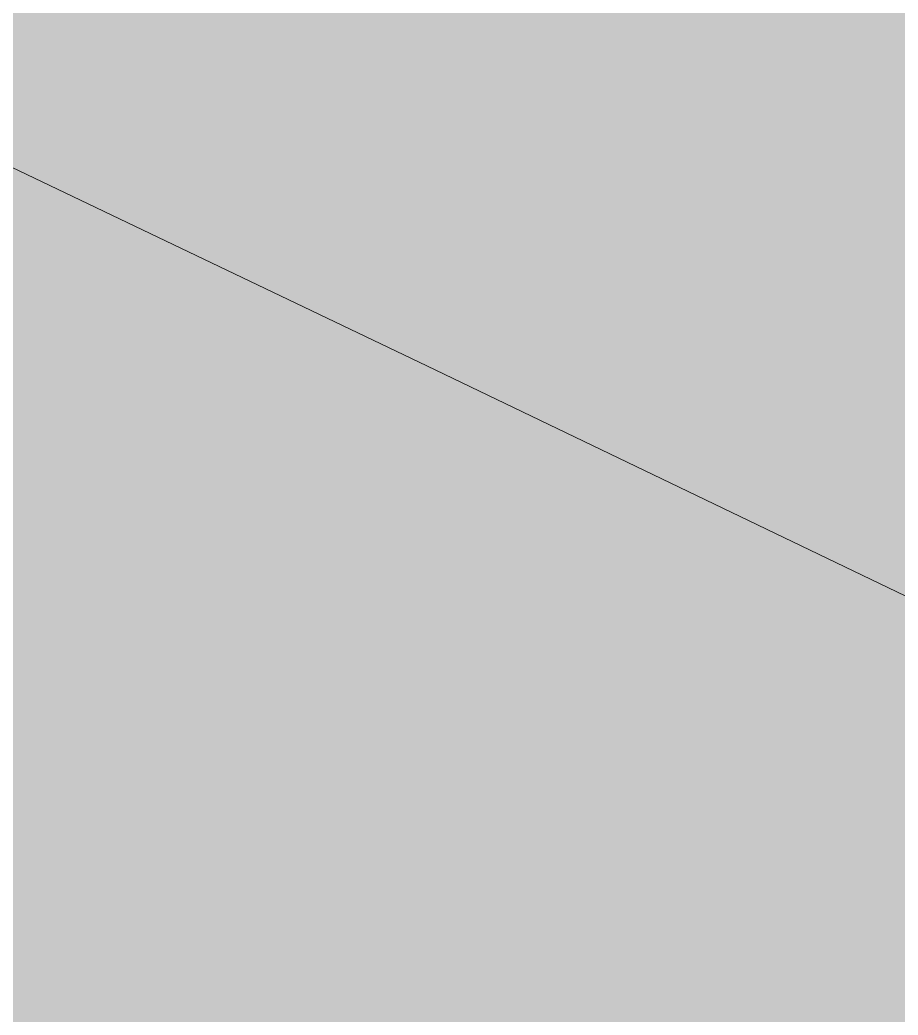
# Model space of a CAD drawing. Header units: metres. Extents: x -6 to 1255, y -2 to 532.
# Drawn here: x 1066.9 to 1071.41, y 359.82 to 364.94 of the extents above; entities that cross this region are included whole.
import ezdxf

# ---------------------------------------------------------------- set-up
doc = ezdxf.new("R2010")
doc.units = ezdxf.units.M
doc.header["$MEASUREMENT"] = 0
for name, color, linetype, lineweight, true_color in [('TPX_BUILDINGS', 7, 'CONTINUOUS', 0, 0x000000), ('TPX_BUILDINGS_HATCH', 7, 'CONTINUOUS', 0, 0xf0f0f0), ('TPX_CADASTRES', 7, 'CONTINUOUS', 0, 0x646464)]:
    doc.layers.add(name, color=color, linetype=linetype, lineweight=lineweight, true_color=true_color)

msp = doc.modelspace()

# ---------------------------------------------------------------- hatches: boundary and pattern name
at = {"layer": 'TPX_BUILDINGS_HATCH'}
for points in [[(1053.7997, 371.5933), (1053.3597, 370.6433), (1054.2697, 370.2033), (1054.4672, 370.1098), (1054.8397, 369.9333), (1058.1697, 368.3433), (1058.2662, 368.2973), (1059.0297, 369.9948), (1059.9997, 370.4248), (1062.4097, 369.2848), (1061.2797, 366.8533), (1068.9897, 363.1628), (1071.6297, 361.8928), (1073.0897, 361.1928), (1075.4397, 367.1528), (1074.0497, 367.7628), (1071.4397, 368.8928), (1063.7997, 372.2233), (1055.6297, 375.7833), (1053.9187, 371.8653), (1053.7997, 371.5933)], [(1052.3397, 368.3533), (1050.7597, 364.7733), (1051.6597, 364.3933), (1054.8397, 363.0333), (1055.7097, 365.0633), (1059.9897, 363.2333), (1059.1397, 361.1933), (1066.5797, 358.0128), (1066.7097, 357.9528), (1071.0797, 356.0828), (1073.0897, 361.1928), (1071.6297, 361.8928), (1068.9897, 363.1628), (1061.2797, 366.8533), (1058.2662, 368.2973), (1058.1697, 368.3433), (1054.8397, 369.9333), (1054.4672, 370.1098), (1054.2697, 370.2033), (1053.2997, 367.9233), (1052.3397, 368.3533)]]:
    msp.add_hatch(color=256, dxfattribs=at).paths.add_polyline_path(points)

# ---------------------------------------------------------------- linework, layer by layer
at = {"layer": 'TPX_BUILDINGS', "elevation": 0.0421}
for points in [[(1053.7997, 371.5933), (1053.3597, 370.6433), (1054.2697, 370.2033), (1054.4672, 370.1098), (1054.8397, 369.9333), (1058.1697, 368.3433), (1058.2662, 368.2973), (1059.0297, 369.9948), (1059.9997, 370.4248), (1062.4097, 369.2848), (1061.2797, 366.8533), (1068.9897, 363.1628), (1071.6297, 361.8928), (1073.0897, 361.1928), (1075.4397, 367.1528), (1074.0497, 367.7628), (1071.4397, 368.8928), (1063.7997, 372.2233), (1055.6297, 375.7833), (1053.9187, 371.8653)], [(1052.3397, 368.3533), (1050.7597, 364.7733), (1051.6597, 364.3933), (1054.8397, 363.0333), (1055.7097, 365.0633), (1059.9897, 363.2333), (1059.1397, 361.1933), (1066.5797, 358.0128), (1066.7097, 357.9528), (1071.0797, 356.0828), (1073.0897, 361.1928), (1071.6297, 361.8928), (1068.9897, 363.1628), (1061.2797, 366.8533), (1058.2662, 368.2973), (1058.1697, 368.3433), (1054.8397, 369.9333), (1054.4672, 370.1098), (1054.2697, 370.2033), (1053.2997, 367.9233)]]:
    msp.add_lwpolyline(points, close=True, dxfattribs=at)
at = {"layer": 'TPX_CADASTRES', "elevation": 0.0241}
for points in [[(1053.7997, 371.5936), (1053.3597, 370.6436), (1054.2697, 370.2036), (1054.8397, 369.9336), (1058.1697, 368.3436), (1061.2797, 366.8536), (1068.9897, 363.1631), (1071.6297, 361.8931), (1073.0897, 361.1931), (1075.4397, 367.1531), (1074.0497, 367.7631), (1071.4397, 368.8931), (1063.7997, 372.2236), (1055.6297, 375.7836)], [(1052.3397, 368.3536), (1050.7597, 364.7736), (1051.6597, 364.3936), (1054.8397, 363.0336), (1056.8997, 362.1536), (1059.1397, 361.1936), (1066.5797, 358.0131), (1066.7097, 357.9531), (1071.0797, 356.0831), (1073.0897, 361.1931), (1071.6297, 361.8931), (1068.9897, 363.1631), (1061.2797, 366.8536), (1058.1697, 368.3436), (1054.8397, 369.9336), (1054.2697, 370.2036), (1053.3597, 370.6436)]]:
    msp.add_lwpolyline(points, close=True, dxfattribs=at)

doc.saveas('drawing.dxf')
